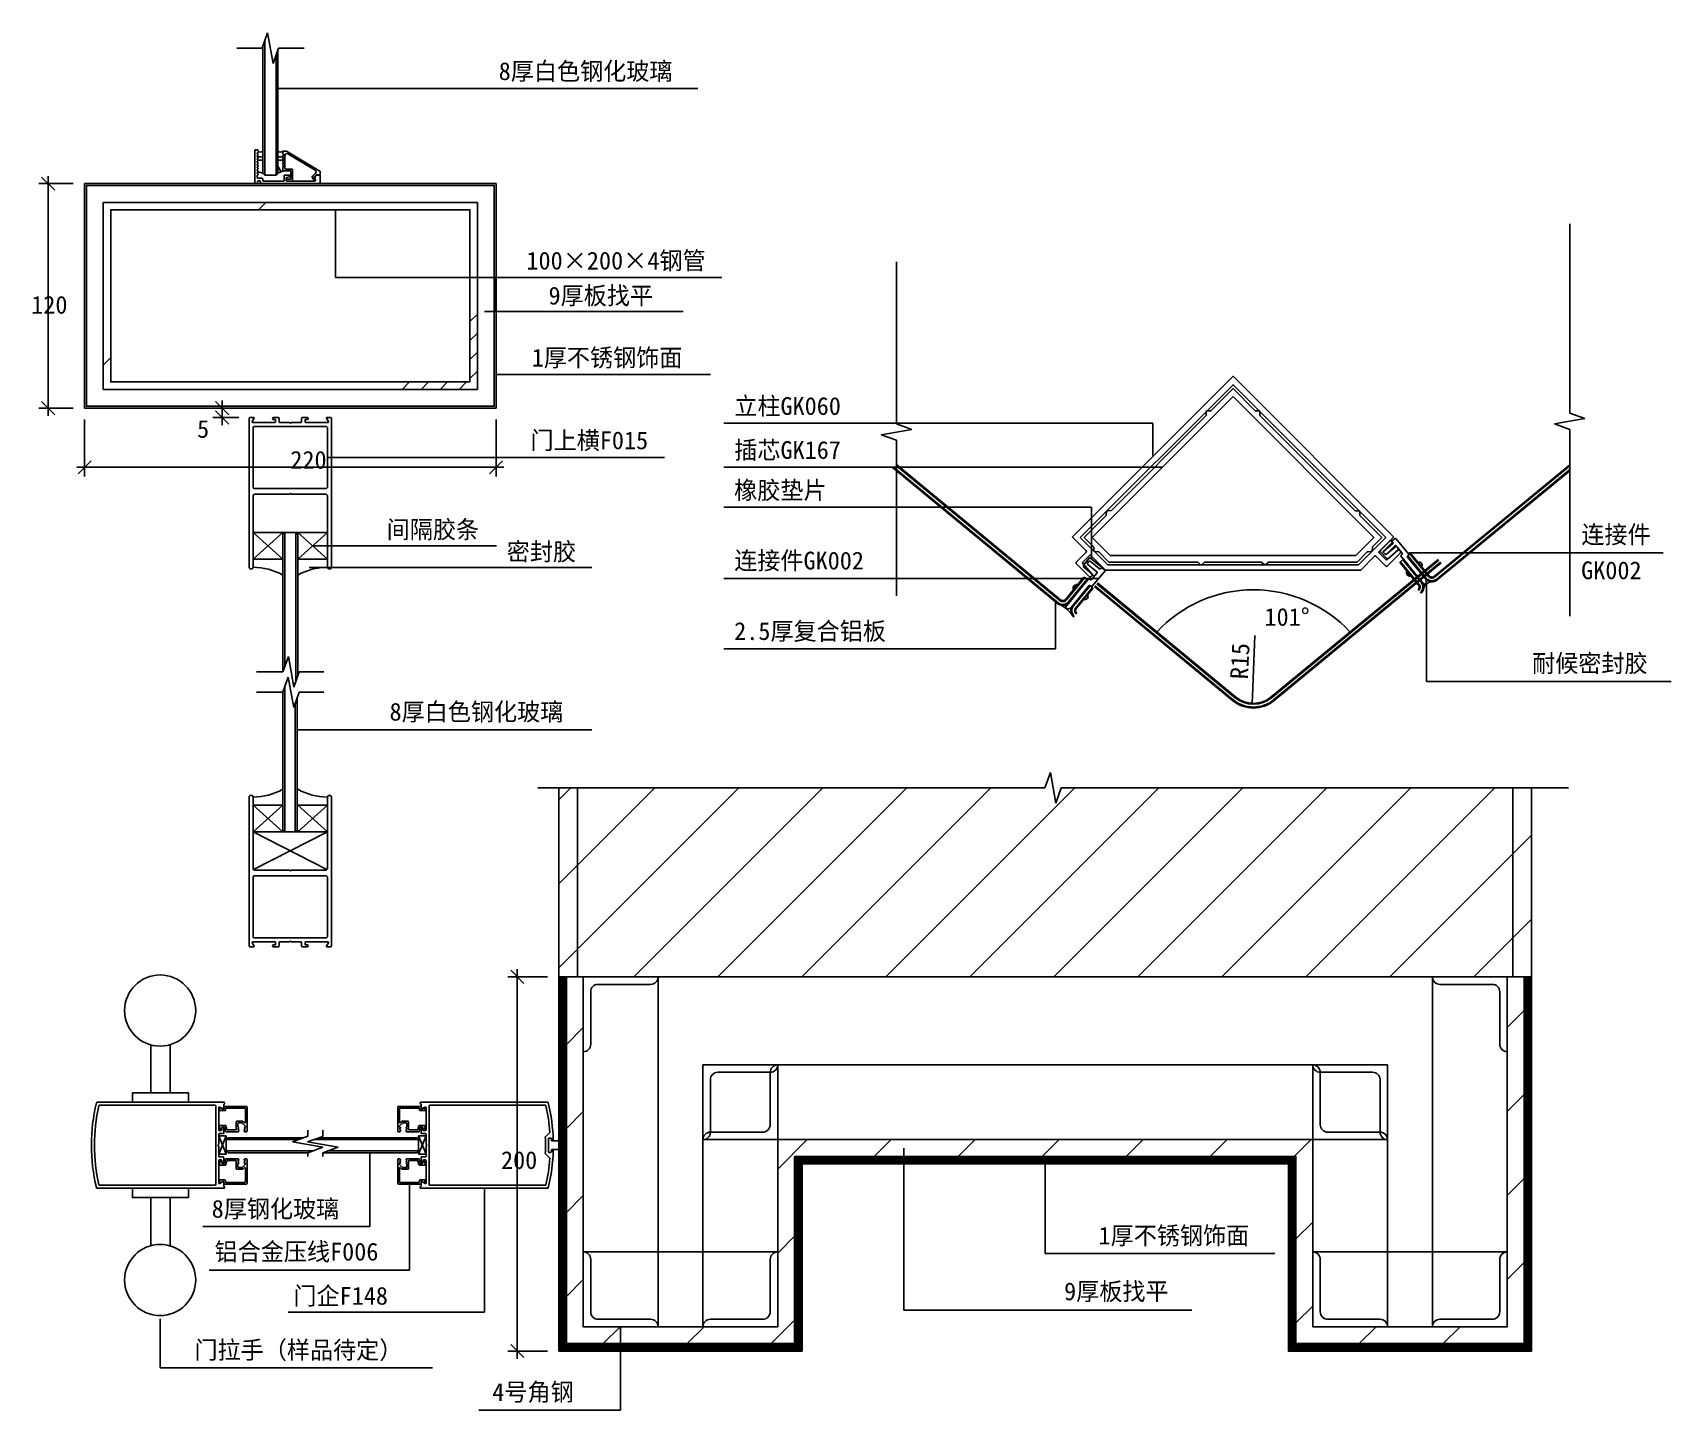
# Model space of a CAD drawing. Header units: metres. Extents: x 113293 to 114169, y 39510 to 40661.
# Drawn here: x 113293 to 114169, y 39924 to 40661 of the extents above; entities that cross this region are included whole.
import ezdxf

# ---------------------------------------------------------------- set-up
doc = ezdxf.new("R2010")
doc.units = ezdxf.units.M
for name, color, linetype in [('1', 1, 'Continuous'), ('AXIS', 3, 'Continuous'), ('DOTE', 1, 'Continuous'), ('PUB_DIM', 3, 'Continuous')]:
    doc.layers.add(name, color=color, linetype=linetype)
pattern_1 = [(45, (0, 0), (-22.45064, 22.45064), [])]

# ---------------------------------------------------------------- blocks, each defined once
blk = doc.blocks.new('SJJ')
at = {"layer": 'AXIS'}
for p, q in [((-8.2, 0.67), (-8.2, 5.54)), ((-7.7, 6.04), (-0.4, 6.04)), ((-7.2, 2.94), (-7.2, 4.14)), ((-6.7, 4.64), (-0.4, 4.64)), ((-0.4, 2.44), (-6.7, 2.44)), ((0.1, 5.54), (0.1, 5.14)), ((0.1, 0.3), (0.1, 1.94)), ((-2.05, -0.35), (-6.24, -0.07))]:
    blk.add_line(p, q, dxfattribs=at)
for centre, radius, start, end in [((-7.7, 5.54), 0.5, 90, 180), ((-7.7, 0.67), 0.5, 180, 254.02), ((-5.95, 6.79), 6.87, 254.02, 267.55), ((-6.7, 4.14), 0.5, 90, 180), ((-6.7, 2.94), 0.5, 180, 270), ((-0.4, 5.54), 0.5, 0, 90), ((-0.4, 5.14), 0.5, 270, 0), ((-0.4, 5.14), 0.5, 270, 0), ((-0.4, 1.94), 0.5, 360, 90), ((-0.4, 1.94), 0.5, 0, 90), ((-0.4, 1.94), 0.5, 0, 90), ((-0.4, 0.3), 0.5, 286.49, 0), ((-1.6, 4.36), 4.73, 264.63, 286.49)]:
    blk.add_arc(centre, radius, start, end, dxfattribs=at)
blk = doc.blocks.new('_ArchTick')
blk.add_line((-0.58, 0), (0.58, 0))
at = {"color": 0, "linetype": 'ByBlock'}
blk.add_lwpolyline([(-0.5, -0.5), (0.5, 0.5)], dxfattribs=at)

msp = doc.modelspace()

# ---------------------------------------------------------------- hatches: boundary and pattern name
at = {"layer": 'PUB_DIM'}
h = msp.add_hatch(dxfattribs=at)
h.set_pattern_fill('DASH', scale=2)
h.paths.add_polyline_path([(113413.48, 40595.19, -0.56), (113413.3, 40594.9), (113413.2, 40594.9, 0.56), (113413.03, 40594.61), (113413.22, 40594.21), (113416.1, 40594.21), (113416.1, 40597.2, -0.3), (113413.5, 40597.16), (113413.5, 40596.6, -0.41), (113413.3, 40596.4), (113413.2, 40596.4, 0.56), (113413.03, 40596.11)])
h = msp.add_hatch(dxfattribs=at)
h.set_pattern_fill('NET3', scale=5)
h.paths.add_polyline_path([(113413.63, 40588.9), (113413.2, 40588.9, 0.56), (113413.03, 40588.61), (113413.63, 40587.4), (113413.2, 40587.4, 0.56), (113413.03, 40587.11), (113413.48, 40586.19), (113416.1, 40585.5), (113416.1, 40594.21), (113413.22, 40594.21), (113413.63, 40593.4), (113413.2, 40593.4, 0.56), (113413.03, 40593.11), (113413.63, 40591.9), (113413.2, 40591.9, 0.56), (113413.03, 40591.61), (113413.63, 40590.4), (113413.2, 40590.4, 0.56), (113413.03, 40590.11)])
h.paths.add_polyline_path([(113424.1, 40585.5), (113427.1, 40586.8, -0.41), (113426.7, 40587.2), (113426.7, 40588.54), (113427.09, 40589.53, 0.53), (113426.9, 40589.8, -0.53), (113426.72, 40590.07), (113427.09, 40591.03, 0.53), (113426.9, 40591.3, -0.53), (113426.72, 40591.57), (113427.09, 40592.53, 0.53), (113426.9, 40592.8, -0.53), (113426.72, 40593.07), (113427.09, 40594.03, 0.25), (113427.07, 40594.21), (113424.1, 40594.21)])
h = msp.add_hatch(dxfattribs=at)
h.set_pattern_fill('DASH', scale=2)
h.paths.add_polyline_path([(113426.7, 40597.07, -0.31), (113424.1, 40597.31), (113424.1, 40594.21), (113426.74, 40594.21, -0.25), (113426.9, 40594.3, -0.53), (113426.72, 40594.57), (113427.09, 40595.53, 0.53), (113426.9, 40595.8, -0.41), (113426.7, 40596)])
h = msp.add_hatch(dxfattribs=at)
h.set_pattern_fill('STEEL', scale=40)
h.paths.add_polyline_path([(113330.75, 40569.9), (113330.75, 40469.9), (113530.75, 40469.9), (113530.75, 40569.9)])
h.paths.add_polyline_path([(113526.75, 40565.9), (113526.75, 40473.9), (113334.75, 40473.9), (113334.75, 40565.9)])
h = msp.add_hatch(dxfattribs=at)
h.set_pattern_fill('SOLID')
h.paths.add_polyline_path([(113540.75, 40529.74), (113539.75, 40529.74), (113539.75, 40511.49), (113540.75, 40511.49)])
h = msp.add_hatch(dxfattribs=at)
h.set_pattern_fill('DASH', scale=10)
h.paths.add_polyline_path([(113426.75, 40370.72, 0.12), (113410.85, 40374.9), (113410.85, 40379.24), (113426.75, 40379.24)])
h = msp.add_hatch(dxfattribs=at)
h.set_pattern_fill('DASH', scale=10)
h.paths.add_polyline_path([(113434.75, 40370.72, -0.12), (113450.65, 40374.9), (113450.65, 40379.24), (113434.75, 40379.24)])
h = msp.add_hatch(dxfattribs=at)
h.set_pattern_fill('DASH', scale=2)
h.paths.add_polyline_path([(114040.63, 40367.12, -0.2), (114038.95, 40367.63, -0.1), (114037.59, 40368.74, -0.41), (114037.32, 40365.92, -0.41), (114036.62, 40365.99), (114035.66, 40367.15, -0.2), (114036.67, 40363.85, -0.26)])
h = msp.add_hatch(dxfattribs=at)
h.set_pattern_fill('DASH', scale=5)
h.paths.add_polyline_path([(113849.09, 40354.51), (113848.15, 40353.37, -0.41), (113845.33, 40353.1, -0.41), (113845.26, 40353.8), (113847.19, 40356.14, -0.2), (113844.15, 40354.52, -0.1), (113842.4, 40354.7, -0.12), (113848.59, 40349.54, -0.1), (113848.08, 40351.22, -0.2)])
h = msp.add_hatch(dxfattribs=at)
h.set_pattern_fill('粉刷', scale=10)
h.set_pattern_definition(pattern_1)
h.paths.add_polyline_path([(114084.32, 40155.95), (114094.32, 40155.95), (114094.32, 40256.96), (114084.32, 40256.96)])
h.paths.add_polyline_path([(113584.32, 40256.96), (113574.32, 40256.96), (113574.32, 40155.95), (113584.32, 40155.95)])
h = msp.add_hatch(dxfattribs=at)
h.set_pattern_fill('钢筋混凝土', scale=10)
h.set_pattern_definition(pattern_1)
h.paths.add_polyline_path([(114084.32, 40155.95), (114084.32, 40256.96), (113840.76, 40256.96), (113839.27, 40252.76), (113837.79, 40261.16), (113836.26, 40256.96), (113584.32, 40256.96), (113584.32, 40155.95)])
h = msp.add_hatch(dxfattribs=at)
h.set_pattern_fill('DASH', scale=10)
h.paths.add_polyline_path([(113426.75, 40247.67), (113426.75, 40256.2, -0.12), (113410.85, 40252.01), (113410.85, 40247.67)])
h = msp.add_hatch(dxfattribs=at)
h.set_pattern_fill('DASH', scale=10)
h.paths.add_polyline_path([(113434.75, 40256.2, 0.12), (113450.65, 40252.01), (113450.65, 40247.67), (113434.75, 40247.67)])
h = msp.add_hatch(dxfattribs=at)
h.set_pattern_fill('SOLID')
h.paths.add_polyline_path([(114094.32, 40155.95), (114090.32, 40155.95), (114090.32, 39959.95), (113968.32, 39959.95), (113968.32, 40059.95), (113758.77, 40059.95), (113758.77, 40055.95), (113964.32, 40055.95), (113964.32, 39955.95), (114094.32, 39955.95)])
h.paths.add_polyline_path([(113758.77, 40059.95), (113700.32, 40059.95), (113700.32, 39959.95), (113607.32, 39959.95), (113607.32, 39955.95), (113704.32, 39955.95), (113704.32, 40055.95), (113758.77, 40055.95)])
h.paths.add_polyline_path([(113607.32, 39959.95), (113578.32, 39959.95), (113578.32, 40155.95), (113574.32, 40155.95), (113574.32, 39955.95), (113607.32, 39955.95)])
h = msp.add_hatch(dxfattribs=at)
h.set_pattern_fill('木材', scale=10)
h.set_pattern_definition(pattern_1)
h.paths.add_polyline_path([(114090.32, 40155.95), (114084.32, 40155.95), (114081.32, 40155.95), (114081.32, 40115.95), (114081.32, 40008.95), (114081.32, 39968.95), (114041.32, 39968.95), (113977.32, 39968.95), (113977.32, 40008.95), (113977.32, 40068.95), (113691.32, 40068.95), (113691.32, 39968.95), (113651.32, 39968.95), (113607.32, 39968.95), (113607.32, 39959.95), (113700.32, 39959.95), (113700.32, 40059.95), (113968.32, 40059.95), (113968.32, 39959.95), (114090.32, 39959.95)])
h.paths.add_polyline_path([(113607.32, 39968.95), (113587.32, 39968.95), (113587.32, 40008.95), (113587.32, 40115.95), (113587.32, 40155.95), (113584.32, 40155.95), (113578.32, 40155.95), (113578.32, 39959.95), (113607.32, 39959.95)])

# ---------------------------------------------------------------- linework, layer by layer
at = {"layer": 'DOTE'}
for p, q in [((113416.1, 40585.5), (113416.1, 40653.59)), ((113424.1, 40585.5), (113424.1, 40651.51)), ((113417.1, 40584.5), (113416.1, 40585.5)), ((113417.1, 40584.5), (113416.1, 40585.5)), ((113423.1, 40584.5), (113417.1, 40584.5)), ((113423.1, 40584.5), (113417.47, 40584.5)), ((113423.1, 40584.5), (113424.1, 40585.5)), ((113424.1, 40585.5), (113423.1, 40584.5)), ((113426.75, 40392.4), (113427.75, 40393.4)), ((113427.75, 40393.4), (113426.75, 40392.4)), ((113426.75, 40392.4), (113426.75, 40318.89)), ((113427.75, 40393.4), (113433.75, 40393.4)), ((113427.75, 40393.4), (113433.38, 40393.4)), ((113433.38, 40393.4), (113434.38, 40392.4)), ((113433.75, 40393.4), (113434.75, 40392.4)), ((113433.75, 40393.4), (113434.75, 40392.4)), ((113434.75, 40392.4), (113434.75, 40316.89)), ((113955.16, 40305.55), (114044.37, 40379.09)), ((114024.26, 40377.84), (114025.8, 40379.11)), ((114025.8, 40379.11), (114035.66, 40367.15)), ((114045.96, 40377.16), (113956.75, 40303.62)), ((114033.74, 40365.56), (114024.19, 40377.13)), ((113849.09, 40354.51), (113857.69, 40364.95)), ((113859.62, 40363.36), (113851.02, 40352.92)), ((113858.39, 40365.01), (113859.55, 40364.06)), ((113934.49, 40303.62), (113860.61, 40364.53)), ((113862.2, 40366.46), (113936.08, 40305.55)), ((113426.75, 40234.51), (113426.75, 40308.02)), ((113434.38, 40234.51), (113434.38, 40304.98)), ((113427.75, 40233.51), (113426.75, 40234.51)), ((113427.75, 40233.51), (113433.38, 40233.51)), ((113433.38, 40233.51), (113434.38, 40234.51)), ((113433.75, 40233.51), (113434.75, 40234.51)), ((113627.32, 40155.95), (113627.32, 39968.95)), ((114041.32, 40155.95), (114041.32, 39968.95)), ((113587.32, 40008.95), (113587.32, 40115.95)), ((113691.32, 40108.95), (113977.32, 40108.95)), ((114081.32, 40008.95), (114081.32, 40115.95)), ((113396.48, 40068.95), (113397.48, 40069.95)), ((113396.48, 40068.95), (113396.48, 40062.95)), ((113397.48, 40069.95), (113437.81, 40069.95)), ((113498.32, 40069.95), (113446.04, 40069.95)), ((113498.32, 40069.95), (113499.32, 40068.95)), ((113499.32, 40068.95), (113499.32, 40062.95)), ((113651.32, 40068.95), (113651.32, 39968.95)), ((113691.32, 40068.95), (113977.32, 40068.95)), ((114017.32, 40068.95), (114017.32, 39968.95)), ((113396.48, 40062.95), (113397.48, 40061.95)), ((113397.48, 40061.95), (113440.09, 40061.95)), ((113498.32, 40061.95), (113448.13, 40061.95)), ((113499.32, 40062.95), (113498.32, 40061.95)), ((113587.32, 40008.95), (113691.32, 40008.95)), ((113977.32, 40008.95), (114081.32, 40008.95))]:
    msp.add_line(p, q, dxfattribs=at)
for points in [[(113413.2, 40585.9), (113413.3, 40585.9, 0.56), (113413.48, 40586.19), (113413.03, 40587.11, -0.56), (113413.2, 40587.4), (113413.3, 40587.4, 0.56), (113413.48, 40587.69), (113413.03, 40588.61, -0.56), (113413.2, 40588.9), (113413.3, 40588.9, 0.56), (113413.48, 40589.19), (113413.03, 40590.11, -0.56), (113413.2, 40590.4), (113413.3, 40590.4, 0.56), (113413.48, 40590.69), (113413.03, 40591.61, -0.56), (113413.2, 40591.9), (113413.3, 40591.9, 0.56), (113413.48, 40592.19), (113413.03, 40593.11, -0.56), (113413.2, 40593.4), (113413.3, 40593.4, 0.56), (113413.48, 40593.69), (113413.03, 40594.61, -0.56), (113413.2, 40594.9), (113413.3, 40594.9, 0.56), (113413.48, 40595.19), (113413.03, 40596.11, -0.56), (113413.2, 40596.4), (113413.3, 40596.4, 0.41), (113413.5, 40596.6), (113413.5, 40597.4, 0.41), (113413, 40597.9), (113412.1, 40597.9, 0.41), (113411.7, 40597.5), (113411.7, 40580.3, 0.41), (113412.1, 40579.9), (113412.8, 40579.9, 0.41), (113413.2, 40580.3), (113413.2, 40581, -0.41), (113413.6, 40581.4), (113414.4, 40581.4, -0.41), (113414.8, 40581), (113414.8, 40580.3, 0.41), (113415.2, 40579.9), (113446.3, 40579.9, 0.41), (113446.7, 40580.3), (113446.7, 40584.1, 0.41), (113446.3, 40584.5), (113445.24, 40584.5, 0.2), (113444.96, 40584.39), (113444.02, 40583.45, 0.34), (113443.89, 40582.48), (113444.22, 40581.9, -0.58), (113443.88, 40581.3), (113428.9, 40581.3, -0.41), (113428.5, 40581.7), (113428.5, 40582.79, -0.34), (113428.81, 40583.18), (113430.13, 40583.52, 0.88), (113430, 40584.5), (113427.9, 40584.5, 0.41), (113427.5, 40584.1), (113427.5, 40581.7, -0.41), (113427.1, 40581.3), (113416.4, 40581.3, -0.41), (113416, 40581.7), (113416, 40582.4, 0.41), (113415.6, 40582.8), (113413.5, 40582.8, -0.41), (113413, 40583.3), (113413, 40584.2, -0.41), (113413.2, 40584.4), (113413.3, 40584.4, 0.56), (113413.48, 40584.69), (113413.03, 40585.61, -0.56)], [(113446.7, 40586.39, 0.26), (113446.61, 40586.56), (113428.75, 40597.27, 0.14), (113428.65, 40597.3), (113427.2, 40597.3, 0.41), (113426.7, 40596.8), (113426.7, 40596, 0.41), (113426.9, 40595.8, -0.53), (113427.09, 40595.53), (113426.72, 40594.57, 0.53), (113426.9, 40594.3, -0.53), (113427.09, 40594.03), (113426.72, 40593.07, 0.53), (113426.9, 40592.8, -0.53), (113427.09, 40592.53), (113426.72, 40591.57, 0.53), (113426.9, 40591.3, -0.53), (113427.09, 40591.03), (113426.72, 40590.07, 0.53), (113426.9, 40589.8, -0.53), (113427.09, 40589.53), (113426.72, 40588.57, 0.09), (113426.7, 40588.5), (113426.7, 40587.2, 0.41), (113427.1, 40586.8), (113430.6, 40586.8, -0.41), (113431, 40586.4), (113431, 40582.6, -0.41), (113430.6, 40582.2), (113428.9, 40582.2, 0.41), (113428.5, 40581.8), (113428.5, 40581.7, 0.41), (113428.9, 40581.3), (113431.5, 40581.3, 0.41), (113431.9, 40581.7), (113431.9, 40587.3, 0.41), (113431.5, 40587.7), (113428.3, 40587.7, -0.41), (113427.9, 40588.1), (113427.9, 40594.97, -0.58), (113429.42, 40595.82), (113444.02, 40587.06, -0.49), (113444.21, 40585.5), (113442.5, 40583.78, 0.34), (113442.43, 40583.3), (113443.24, 40581.9, 0.27), (113443.59, 40581.7), (113443.7, 40581.7, 0.58), (113444.05, 40582.3), (113443.56, 40583.15, -0.34), (113443.62, 40583.64), (113444.61, 40584.62, -0.24), (113444.96, 40584.73), (113446.24, 40584.51, 0.47), (113446.7, 40584.9)], [(113421.22, 40454.4), (113421.22, 40454.4, 0.41), (113421.72, 40453.9), (113422.49, 40453.9, -0.41), (113422.89, 40453.5), (113422.89, 40452.63, -0.41), (113422.49, 40452.23), (113410.72, 40452.23, -0.58), (113410.38, 40452.83), (113411.4, 40454.6, 0.58), (113411.22, 40454.9), (113409.15, 40454.9, 0.41), (113408.75, 40454.5), (113408.75, 40374.9, 0.41), (113409.75, 40373.9), (113409.85, 40373.9, 0.41), (113410.85, 40374.9), (113410.85, 40412.9, -0.41), (113411.85, 40413.9), (113430.15, 40413.9, 0.2), (113430.5, 40414.05), (113430.75, 40414.3), (113431.01, 40414.05, 0.2), (113431.36, 40413.9), (113449.65, 40413.9, -0.41), (113450.65, 40412.9), (113450.65, 40374.9, 0.41), (113451.65, 40373.9), (113451.75, 40373.9, 0.41), (113452.75, 40374.9), (113452.75, 40454.5, 0.41), (113452.35, 40454.9), (113450.28, 40454.9, 0.58), (113450.11, 40454.6), (113451.13, 40452.83, -0.58), (113450.79, 40452.23), (113439.01, 40452.23, -0.41), (113438.61, 40452.63), (113438.61, 40453.4, -0.41), (113439.11, 40453.9), (113439.78, 40453.9, 0.41), (113440.28, 40454.4), (113440.28, 40454.4, 0.41), (113439.78, 40454.9), (113437.18, 40454.9, 0.41), (113436.78, 40454.5), (113436.78, 40452.63, -0.41), (113436.38, 40452.23), (113431.36, 40452.23, 0.2), (113431.01, 40452.09), (113430.75, 40451.83), (113430.5, 40452.09, 0.2), (113430.15, 40452.23), (113425.12, 40452.23, -0.41), (113424.72, 40452.63), (113424.72, 40454.5, 0.41), (113424.32, 40454.9), (113421.72, 40454.9, 0.41)], [(113411.85, 40416.9), (113449.65, 40416.9, 0.41), (113450.65, 40417.9), (113450.65, 40449.13, 0.41), (113449.65, 40450.13), (113411.85, 40450.13, 0.41), (113410.85, 40449.13), (113410.85, 40417.9, 0.41)], [(113421.22, 40172.51), (113421.22, 40172.51, -0.41), (113421.72, 40173.01), (113422.49, 40173.01, 0.41), (113422.89, 40173.41), (113422.89, 40174.28, 0.41), (113422.49, 40174.68), (113410.72, 40174.68, 0.58), (113410.38, 40174.08), (113411.4, 40172.31, -0.58), (113411.22, 40172.01), (113409.15, 40172.01, -0.41), (113408.75, 40172.41), (113408.75, 40252.01, -0.41), (113409.75, 40253.01), (113409.85, 40253.01, -0.41), (113410.85, 40252.01), (113410.85, 40214.01, 0.41), (113411.85, 40213.01), (113430.15, 40213.01, -0.2), (113430.5, 40212.86), (113430.75, 40212.61), (113431.01, 40212.86, -0.2), (113431.36, 40213.01), (113449.65, 40213.01, 0.41), (113450.65, 40214.01), (113450.65, 40252.01, -0.41), (113451.65, 40253.01), (113451.75, 40253.01, -0.41), (113452.75, 40252.01), (113452.75, 40172.41, -0.41), (113452.35, 40172.01), (113450.28, 40172.01, -0.58), (113450.11, 40172.31), (113451.13, 40174.08, 0.58), (113450.79, 40174.68), (113439.01, 40174.68, 0.41), (113438.61, 40174.28), (113438.61, 40173.51, 0.41), (113439.11, 40173.01), (113439.78, 40173.01, -0.41), (113440.28, 40172.51), (113440.28, 40172.51, -0.41), (113439.78, 40172.01), (113437.18, 40172.01, -0.41), (113436.78, 40172.41), (113436.78, 40174.28, 0.41), (113436.38, 40174.68), (113431.36, 40174.68, -0.2), (113431.01, 40174.83), (113430.75, 40175.08), (113430.5, 40174.83, -0.2), (113430.15, 40174.68), (113425.12, 40174.68, 0.41), (113424.72, 40174.28), (113424.72, 40172.41, -0.41), (113424.32, 40172.01), (113421.72, 40172.01, -0.41)], [(113411.85, 40210.01), (113449.65, 40210.01, -0.41), (113450.65, 40209.01), (113450.65, 40177.78, -0.41), (113449.65, 40176.78), (113411.85, 40176.78, -0.41), (113410.85, 40177.78), (113410.85, 40209.01, -0.41)], [(113587.32, 40155.95), (113587.32, 40115.95), (113587.32, 40115.95, 0.41), (113591.32, 40119.95), (113591.32, 40147.95, -0.41), (113595.32, 40151.95), (113623.32, 40151.95, 0.41), (113627.32, 40155.95), (113627.32, 40155.95)], [(114081.32, 40155.95), (114081.32, 40115.95), (114081.32, 40115.95, -0.41), (114077.32, 40119.95), (114077.32, 40147.95, 0.41), (114073.32, 40151.95), (114045.32, 40151.95, -0.41), (114041.32, 40155.95), (114041.32, 40155.95)], [(113651.32, 40108.95), (113691.32, 40108.95), (113691.32, 40108.95, -0.41), (113687.32, 40104.95), (113659.32, 40104.95, 0.41), (113655.32, 40100.95), (113655.32, 40072.95, -0.41), (113651.32, 40068.95), (113651.32, 40068.95)], [(113691.32, 40068.95), (113691.32, 40108.95), (113691.32, 40108.95, 0.41), (113687.32, 40104.95), (113687.32, 40076.95, -0.41), (113683.32, 40072.95), (113655.32, 40072.95, 0.41), (113651.32, 40068.95), (113651.32, 40068.95)], [(114017.32, 40108.95), (113977.32, 40108.95), (113977.32, 40108.95, 0.41), (113981.32, 40104.95), (114009.32, 40104.95, -0.41), (114013.32, 40100.95), (114013.32, 40072.95, 0.41), (114017.32, 40068.95), (114017.32, 40068.95)], [(113977.32, 40068.95), (113977.32, 40108.95), (113977.32, 40108.95, -0.41), (113981.32, 40104.95), (113981.32, 40076.95, 0.41), (113985.32, 40072.95), (114013.32, 40072.95, -0.41), (114017.32, 40068.95), (114017.32, 40068.95)], [(113395.13, 40085.47, -0.58), (113394.83, 40085.3), (113392.93, 40086.39, 0.58), (113392.48, 40086.13), (113392.48, 40074.12, 0.41), (113392.78, 40073.82), (113393.83, 40073.82, 0.41), (113394.13, 40074.12), (113394.13, 40075.17, -0.41), (113394.43, 40075.47), (113394.83, 40075.47, -0.41), (113395.13, 40075.17), (113395.13, 40072.51, -0.41), (113394.83, 40072.21), (113392.78, 40072.21, 0.41), (113392.48, 40071.91), (113392.48, 40066.51), (113392.2, 40066.23, 0.41), (113392.2, 40065.67), (113392.48, 40065.38), (113392.48, 40059.99, 0.41), (113392.78, 40059.69), (113394.83, 40059.69, -0.41), (113395.13, 40059.39), (113395.13, 40056.73, -0.41), (113394.83, 40056.43), (113394.43, 40056.43, -0.41), (113394.13, 40056.73), (113394.13, 40057.78, 0.41), (113393.83, 40058.08), (113392.78, 40058.08, 0.41), (113392.48, 40057.78), (113392.48, 40045.77, 0.58), (113392.93, 40045.51), (113394.83, 40046.6, -0.58), (113395.13, 40046.43), (113395.13, 40044.2, 0.31), (113395.33, 40043.92, -0.31), (113395.65, 40043.45), (113395.65, 40043.45, -0.41), (113395.15, 40042.95), (113327.6, 40042.95, -0.35), (113327.12, 40043.33, -0.12), (113327.12, 40088.56, -0.35), (113327.6, 40088.95), (113395.15, 40088.95, -0.41), (113395.65, 40088.45), (113395.65, 40088.45, -0.31), (113395.33, 40087.98, 0.31), (113395.13, 40087.7)], [(113328.8, 40044.55, -0.35), (113328.41, 40044.86, -0.11), (113328.41, 40087.04, -0.35), (113328.8, 40087.35), (113390.38, 40087.35, -0.41), (113390.88, 40086.85), (113390.88, 40045.05, -0.41), (113390.38, 40044.55)], [(113396.05, 40085.51, -0.41), (113396.35, 40085.81), (113406.45, 40085.81, -0.41), (113406.75, 40085.51), (113406.75, 40078.13, -0.67), (113406.24, 40077.92), (113405.44, 40078.72, 0.2), (113405.23, 40078.81), (113402.15, 40078.81, 0.41), (113401.85, 40078.51), (113401.85, 40074.41, -0.41), (113401.55, 40074.11), (113397.12, 40074.11, -0.34), (113396.83, 40074.33), (113396.3, 40076.28, 0.34), (113396.01, 40076.51), (113393.15, 40076.51, 0.42), (113392.85, 40076.2, 0.18), (113393.63, 40074.2, 0.69), (113394.15, 40074.41), (113394.15, 40075.31, -0.41), (113394.45, 40075.61), (113395.55, 40075.61), (113396.14, 40073.43, 0.34), (113396.43, 40073.21), (113402.85, 40073.21, 0.41), (113403.15, 40073.51), (113403.15, 40073.86, 0.41), (113403, 40074.01), (113402.9, 40074.01, -0.68), (113402.8, 40074.27), (113403.11, 40074.55, 0.68), (113403, 40074.81), (113402.9, 40074.81, -0.68), (113402.8, 40075.07), (113403.11, 40075.35, 0.68), (113403, 40075.61), (113402.9, 40075.61, -0.41), (113402.75, 40075.76), (113402.75, 40077.61, -0.41), (113403.05, 40077.91), (113404.85, 40077.91, -0.2), (113405.07, 40077.82), (113406.77, 40076.12, -0.67), (113406.55, 40075.61), (113406.3, 40075.61, 0.68), (113406.2, 40075.35), (113406.51, 40075.07, -0.68), (113406.4, 40074.81), (113406.3, 40074.81, 0.68), (113406.2, 40074.55), (113406.51, 40074.27, -0.68), (113406.4, 40074.01), (113406.3, 40074.01, 0.41), (113406.15, 40073.86), (113406.15, 40073.51, 0.41), (113406.45, 40073.21), (113407.35, 40073.21, 0.41), (113407.65, 40073.51), (113407.65, 40086.41, 0.41), (113407.35, 40086.71), (113395.45, 40086.71, 0.41), (113395.15, 40086.41), (113395.15, 40085.81, -0.58), (113394.55, 40085.46), (113393.85, 40085.87, 0.37), (113393.47, 40085.8), (113392.95, 40085.16, 0.63), (113393.25, 40084.51), (113395.75, 40084.51, 0.41), (113396.05, 40084.81)], [(113499.75, 40085.51, 0.41), (113499.45, 40085.81), (113489.35, 40085.81, 0.41), (113489.05, 40085.51), (113489.05, 40078.13, 0.67), (113489.56, 40077.92), (113490.36, 40078.72, -0.2), (113490.57, 40078.81), (113493.65, 40078.81, -0.41), (113493.95, 40078.51), (113493.95, 40074.41, 0.41), (113494.25, 40074.11), (113498.68, 40074.11, 0.34), (113498.97, 40074.33), (113499.5, 40076.28, -0.34), (113499.78, 40076.51), (113502.65, 40076.51, -0.42), (113502.95, 40076.2, -0.18), (113502.17, 40074.2, -0.69), (113501.65, 40074.41), (113501.65, 40075.31, 0.41), (113501.35, 40075.61), (113500.25, 40075.61), (113499.66, 40073.43, -0.34), (113499.37, 40073.21), (113492.95, 40073.21, -0.41), (113492.65, 40073.51), (113492.65, 40073.86, -0.41), (113492.8, 40074.01), (113492.9, 40074.01, 0.68), (113493, 40074.27), (113492.69, 40074.55, -0.68), (113492.8, 40074.81), (113492.9, 40074.81, 0.68), (113493, 40075.07), (113492.69, 40075.35, -0.68), (113492.8, 40075.61), (113492.9, 40075.61, 0.41), (113493.05, 40075.76), (113493.05, 40077.61, 0.41), (113492.75, 40077.91), (113490.95, 40077.91, 0.2), (113490.73, 40077.82), (113489.03, 40076.12, 0.67), (113489.25, 40075.61), (113489.5, 40075.61, -0.68), (113489.6, 40075.35), (113489.29, 40075.07, 0.68), (113489.4, 40074.81), (113489.5, 40074.81, -0.68), (113489.6, 40074.55), (113489.29, 40074.27, 0.68), (113489.4, 40074.01), (113489.5, 40074.01, -0.41), (113489.65, 40073.86), (113489.65, 40073.51, -0.41), (113489.35, 40073.21), (113488.45, 40073.21, -0.41), (113488.15, 40073.51), (113488.15, 40086.41, -0.41), (113488.45, 40086.71), (113500.35, 40086.71, -0.41), (113500.65, 40086.41), (113500.65, 40085.81, 0.58), (113501.25, 40085.46), (113501.95, 40085.87, -0.37), (113502.33, 40085.8), (113502.85, 40085.16, -0.63), (113502.55, 40084.51), (113500.05, 40084.51, -0.41), (113499.75, 40084.81)], [(113568.99, 40062.15), (113569.99, 40062.15, 0.4), (113570.29, 40062.44), (113570.32, 40063.36, -0.41), (113570.62, 40063.65), (113571.02, 40063.65, -0.42), (113571.32, 40063.34, -0.05), (113568.65, 40043.18, -0.35), (113568.36, 40042.95), (113500.65, 40042.95, -0.41), (113500.15, 40043.45), (113500.15, 40043.45, -0.31), (113500.47, 40043.92, 0.31), (113500.67, 40044.2), (113500.67, 40046.43, -0.58), (113500.97, 40046.6), (113502.87, 40045.51, 0.58), (113503.32, 40045.77), (113503.32, 40057.78, 0.41), (113503.02, 40058.08), (113501.97, 40058.08, 0.41), (113501.67, 40057.78), (113501.67, 40056.73, -0.41), (113501.37, 40056.43), (113500.97, 40056.43, -0.41), (113500.67, 40056.73), (113500.67, 40059.39, -0.41), (113500.97, 40059.69), (113503.02, 40059.69, 0.41), (113503.32, 40059.99), (113503.32, 40065.38), (113503.6, 40065.67, 0.41), (113503.6, 40066.23), (113503.32, 40066.51), (113503.32, 40071.91, 0.41), (113503.02, 40072.21), (113500.97, 40072.21, -0.41), (113500.67, 40072.51), (113500.67, 40075.17, -0.41), (113500.97, 40075.47), (113501.37, 40075.47, -0.41), (113501.67, 40075.17), (113501.67, 40074.12, 0.41), (113501.97, 40073.82), (113503.02, 40073.82, 0.41), (113503.32, 40074.12), (113503.32, 40086.13, 0.58), (113502.87, 40086.39), (113500.97, 40085.3, -0.58), (113500.67, 40085.47), (113500.67, 40087.7, 0.31), (113500.47, 40087.98, -0.31), (113500.15, 40088.45), (113500.15, 40088.45, -0.41), (113500.65, 40088.95), (113568.36, 40088.95, -0.35), (113568.65, 40088.72, -0.05), (113571.32, 40068.56, -0.42), (113571.02, 40068.25), (113570.62, 40068.25, -0.41), (113570.32, 40068.54), (113570.29, 40069.46, 0.4), (113569.99, 40069.75), (113568.99, 40069.75, 0.43), (113568.69, 40069.44, -0.02), (113568.69, 40062.46, 0.43)], [(113567.14, 40061.36, -0.21), (113567.05, 40061.58, 0.02), (113567.05, 40070.32, -0.21), (113567.14, 40070.54), (113569.4, 40072.81, 0.22), (113569.49, 40073.04, 0.04), (113567.38, 40087.12, 0.35), (113567.09, 40087.35), (113505.22, 40087.35, 0.41), (113504.92, 40087.05), (113504.92, 40044.85, 0.41), (113505.22, 40044.55), (113567.09, 40044.55, 0.35), (113567.38, 40044.78, 0.04), (113569.49, 40058.86, 0.22), (113569.4, 40059.09)], [(113396.05, 40046.39, 0.41), (113396.35, 40046.09), (113406.45, 40046.09, 0.41), (113406.75, 40046.39), (113406.75, 40053.77, 0.67), (113406.24, 40053.98), (113405.44, 40053.18, -0.2), (113405.23, 40053.09), (113402.15, 40053.09, -0.41), (113401.85, 40053.39), (113401.85, 40057.49, 0.41), (113401.55, 40057.79), (113397.12, 40057.79, 0.34), (113396.83, 40057.57), (113396.3, 40055.61, -0.34), (113396.01, 40055.39), (113393.15, 40055.39, -0.42), (113392.85, 40055.69, -0.18), (113393.63, 40057.69, -0.69), (113394.15, 40057.49), (113394.15, 40056.59, 0.41), (113394.45, 40056.29), (113395.55, 40056.29), (113396.14, 40058.47, -0.34), (113396.43, 40058.69), (113402.85, 40058.69, -0.41), (113403.15, 40058.39), (113403.15, 40058.04, -0.41), (113403, 40057.89), (113402.9, 40057.89, 0.68), (113402.8, 40057.63), (113403.11, 40057.35, -0.68), (113403, 40057.09), (113402.9, 40057.09, 0.68), (113402.8, 40056.83), (113403.11, 40056.55, -0.68), (113403, 40056.29), (113402.9, 40056.29, 0.41), (113402.75, 40056.14), (113402.75, 40054.29, 0.41), (113403.05, 40053.99), (113404.85, 40053.99, 0.2), (113405.07, 40054.08), (113406.77, 40055.78, 0.67), (113406.55, 40056.29), (113406.3, 40056.29, -0.68), (113406.2, 40056.55), (113406.51, 40056.83, 0.68), (113406.4, 40057.09), (113406.3, 40057.09, -0.68), (113406.2, 40057.35), (113406.51, 40057.63, 0.68), (113406.4, 40057.89), (113406.3, 40057.89, -0.41), (113406.15, 40058.04), (113406.15, 40058.39, -0.41), (113406.45, 40058.69), (113407.35, 40058.69, -0.41), (113407.65, 40058.39), (113407.65, 40045.49, -0.41), (113407.35, 40045.19), (113395.45, 40045.19, -0.41), (113395.15, 40045.49), (113395.15, 40046.09, 0.58), (113394.55, 40046.44), (113393.85, 40046.03, -0.37), (113393.47, 40046.1), (113392.95, 40046.74, -0.63), (113393.25, 40047.39), (113395.75, 40047.39, -0.41), (113396.05, 40047.09)], [(113499.75, 40046.39, -0.41), (113499.45, 40046.09), (113489.35, 40046.09, -0.41), (113489.05, 40046.39), (113489.05, 40053.77, -0.67), (113489.56, 40053.98), (113490.36, 40053.18, 0.2), (113490.57, 40053.09), (113493.65, 40053.09, 0.41), (113493.95, 40053.39), (113493.95, 40057.49, -0.41), (113494.25, 40057.79), (113498.68, 40057.79, -0.34), (113498.97, 40057.57), (113499.5, 40055.61, 0.34), (113499.78, 40055.39), (113502.65, 40055.39, 0.42), (113502.95, 40055.69, 0.18), (113502.17, 40057.69, 0.69), (113501.65, 40057.49), (113501.65, 40056.59, -0.41), (113501.35, 40056.29), (113500.25, 40056.29), (113499.66, 40058.47, 0.34), (113499.37, 40058.69), (113492.95, 40058.69, 0.41), (113492.65, 40058.39), (113492.65, 40058.04, 0.41), (113492.8, 40057.89), (113492.9, 40057.89, -0.68), (113493, 40057.63), (113492.69, 40057.35, 0.68), (113492.8, 40057.09), (113492.9, 40057.09, -0.68), (113493, 40056.83), (113492.69, 40056.55, 0.68), (113492.8, 40056.29), (113492.9, 40056.29, -0.41), (113493.05, 40056.14), (113493.05, 40054.29, -0.41), (113492.75, 40053.99), (113490.95, 40053.99, -0.2), (113490.73, 40054.08), (113489.03, 40055.78, -0.67), (113489.25, 40056.29), (113489.5, 40056.29, 0.68), (113489.6, 40056.55), (113489.29, 40056.83, -0.68), (113489.4, 40057.09), (113489.5, 40057.09, 0.68), (113489.6, 40057.35), (113489.29, 40057.63, -0.68), (113489.4, 40057.89), (113489.5, 40057.89, 0.41), (113489.65, 40058.04), (113489.65, 40058.39, 0.41), (113489.35, 40058.69), (113488.45, 40058.69, 0.41), (113488.15, 40058.39), (113488.15, 40045.49, 0.41), (113488.45, 40045.19), (113500.35, 40045.19, 0.41), (113500.65, 40045.49), (113500.65, 40046.09, -0.58), (113501.25, 40046.44), (113501.95, 40046.03, 0.37), (113502.33, 40046.1), (113502.85, 40046.74, 0.63), (113502.55, 40047.39), (113500.05, 40047.39, 0.41), (113499.75, 40047.09)], [(113587.32, 39968.95), (113587.32, 40008.95), (113587.32, 40008.95, -0.41), (113591.32, 40004.95), (113591.32, 39976.95, 0.41), (113595.32, 39972.95), (113623.32, 39972.95, -0.41), (113627.32, 39968.95), (113627.32, 39968.95)], [(113691.32, 39968.95), (113691.32, 40008.95), (113691.32, 40008.95, 0.41), (113687.32, 40004.95), (113687.32, 39976.95, -0.41), (113683.32, 39972.95), (113655.32, 39972.95, 0.41), (113651.32, 39968.95), (113651.32, 39968.95)], [(113977.32, 39968.95), (113977.32, 40008.95), (113977.32, 40008.95, -0.41), (113981.32, 40004.95), (113981.32, 39976.95, 0.41), (113985.32, 39972.95), (114013.32, 39972.95, -0.41), (114017.32, 39968.95), (114017.32, 39968.95)], [(114081.32, 39968.95), (114081.32, 40008.95), (114081.32, 40008.95, 0.41), (114077.32, 40004.95), (114077.32, 39976.95, -0.41), (114073.32, 39972.95), (114045.32, 39972.95, 0.41), (114041.32, 39968.95), (114041.32, 39968.95)]]:
    msp.add_lwpolyline(points, format="xyb", close=True, dxfattribs=at)
for points in [[(113540.75, 40459.9), (113320.75, 40459.9), (113320.75, 40579.9), (113417.25, 40579.9)], [(113320.75, 40579.9), (113540.75, 40579.9), (113540.75, 40459.9)], [(113584.32, 40256.96), (113584.32, 40155.95), (114084.32, 40155.95), (114084.32, 40256.96)]]:
    msp.add_lwpolyline(points, dxfattribs=at)
for points in [[(113530.75, 40469.9), (113330.75, 40469.9), (113330.75, 40569.9), (113530.75, 40569.9)], [(113526.75, 40473.9), (113334.75, 40473.9), (113334.75, 40565.9), (113526.75, 40565.9)], [(113853.04, 40390.78), (113867.72, 40376.1), (114001.71, 40376.1), (114016.38, 40390.78), (113934.71, 40472.45)], [(113934.71, 40466.08), (113859.41, 40390.78), (113869.08, 40381.1), (114000.34, 40381.1), (114010.02, 40390.78)]]:
    msp.add_lwpolyline(points, close=True, dxfattribs=at)
for points in [[(114024.16, 40382.53, 0.41), (114024.16, 40383.24), (114023.45, 40383.95, 0.39), (114022.77, 40383.97), (114017.09, 40379, -0.41), (114016.38, 40379), (114012.85, 40382.53, -0.41), (114012.85, 40383.24), (114020.48, 40390.88, 0.41), (114020.48, 40391.16), (113934.71, 40476.93), (113848.94, 40391.16, 0.41), (113848.94, 40390.88), (113856.22, 40383.59, -0.41), (113856.22, 40382.89), (113850.92, 40377.58, 0.41), (113850.92, 40376.88), (113857.99, 40369.81, 0.41), (113858.7, 40369.81), (113859.4, 40370.51, 0.39), (113859.43, 40371.19), (113854.46, 40376.88, -0.41), (113854.46, 40377.58), (113857.99, 40381.12, -0.41), (113858.7, 40381.12), (113866.48, 40373.34), (114002.95, 40373.34), (114010.37, 40380.77, -0.41), (114011.08, 40380.77), (114016.38, 40375.46, 0.41), (114017.09, 40375.46), (114024.16, 40382.53)], [(113919.65, 40377.6), (113949.8, 40377.6, -0.19), (113950.16, 40377.45), (113951.45, 40376.25, 0.41), (113952.16, 40376.25), (113953.46, 40377.46, -0.19), (113953.8, 40377.6), (114001.08, 40377.6), (114006.51, 40383.02, -0.2), (114006.86, 40383.17), (114008.63, 40383.23, 0.41), (114009.13, 40383.73), (114009.19, 40385.5, -0.2), (114009.34, 40385.85), (114014.26, 40390.78), (114002.65, 40402.39, -0.2), (114002.5, 40402.75), (114002.44, 40404.51, 0.41), (114001.94, 40405.01), (114000.17, 40405.07, -0.2), (113999.82, 40405.22), (113949.21, 40455.83, -0.2), (113949.06, 40456.18), (113949, 40457.95, 0.41), (113948.5, 40458.45), (113946.73, 40458.51, -0.2), (113946.38, 40458.66), (113934.71, 40470.33), (113923.04, 40458.66, -0.2), (113922.69, 40458.51), (113920.92, 40458.45, 0.41), (113920.42, 40457.95), (113920.36, 40456.18, -0.2), (113920.22, 40455.83), (113869.66, 40405.27, -0.2), (113869.3, 40405.13), (113867.54, 40405.07, 0.41), (113867.04, 40404.57), (113866.98, 40402.8, -0.2), (113866.83, 40402.44), (113855.16, 40390.78), (113860.09, 40385.85, -0.2), (113860.23, 40385.5), (113860.29, 40383.73, 0.41), (113860.79, 40383.23), (113862.56, 40383.17, -0.2), (113862.92, 40383.02), (113868.34, 40377.6), (113915.68, 40377.6, -0.19), (113916.04, 40377.45), (113917.33, 40376.25, 0.41), (113918.04, 40376.25), (113919.33, 40377.45, -0.2), (113919.68, 40377.6)], [(113752.42, 40428.43), (113840.85, 40355.53, 0.2), (113844.15, 40354.52, 0.2), (113847.19, 40356.14), (113857.05, 40368.1), (113855.51, 40369.37, 0.2), (113855.14, 40369.48, 0.2), (113854.8, 40369.31), (113845.26, 40357.73, -0.2), (113843.91, 40357.01, -0.2), (113842.45, 40357.46), (113754.75, 40429.75)], [(114114.68, 40426.45), (114043.93, 40368.13, -0.2), (114040.63, 40367.12, -0.2), (114037.59, 40368.74), (114028.05, 40380.31, -0.41), (114028.12, 40381.02), (114029.28, 40381.97, -0.2), (114029.64, 40382.08, -0.2), (114029.98, 40381.9), (114039.52, 40370.33, 0.2), (114040.87, 40369.61, 0.2), (114042.34, 40370.06), (114114.68, 40429.69)], [(114025.05, 40382.38), (114022.26, 40385.77, 0.41), (114021.55, 40385.84), (114016.69, 40381.83, -0.41), (114015.99, 40381.9), (114015.22, 40382.83, -0.41), (114015.29, 40383.53), (114020.15, 40387.54, 0.41), (114020.22, 40388.24), (114019.84, 40388.7, -0.41), (114019.87, 40388.99), (114021.1, 40390), (114021.49, 40390.32, -0.41), (114021.77, 40390.29), (114028.57, 40382.04, -0.41), (114028.51, 40381.33), (114028.12, 40381.02), (114028.12, 40381.02, 0.41), (114028.05, 40380.31), (114037.59, 40368.74, -0.41), (114037.32, 40365.92), (114037.32, 40365.92), (114037.32, 40365.92, -0.41), (114036.62, 40365.99), (114024.53, 40380.65, -0.41), (114024.6, 40381.35), (114024.99, 40381.67, 0.41), (114025.05, 40382.38)], [(113859.14, 40368.28), (113861.94, 40371.68, 0.41), (113861.87, 40372.38), (113857.01, 40376.39, -0.41), (113856.94, 40377.09), (113857.71, 40378.02, -0.41), (113858.41, 40378.09), (113863.27, 40374.08, 0.41), (113863.98, 40374.15), (113864.36, 40374.61, -0.41), (113864.64, 40374.64), (113865.87, 40373.62), (113866.26, 40373.3, -0.41), (113866.29, 40373.02), (113859.48, 40364.76, -0.41), (113858.78, 40364.7), (113858.39, 40365.01), (113858.39, 40365.01, 0.41), (113857.69, 40364.95), (113848.15, 40353.37, -0.41), (113845.33, 40353.1), (113845.33, 40353.1), (113845.33, 40353.1, -0.41), (113845.26, 40353.8), (113857.35, 40368.46, -0.41), (113858.05, 40368.53), (113858.44, 40368.21, 0.41), (113859.14, 40368.28)]]:
    msp.add_lwpolyline(points, format="xyb", dxfattribs=at)
for centre, radius, start, end in [((114024.58, 40377.45), 0.5, 129.53, 174.47), ((114024.58, 40377.45), 0.5, 174.47, 219.53), ((114028.81, 40371.54), 1.5, 129.49, 167.73), ((114027.05, 40369.88), 2, 5.11, 81.79), ((114029.21, 40371.87), 1.7, 181.49, 264), ((114028.81, 40371.54), 1.5, 279.16, 309.51), ((114034.23, 40376.01), 1.57, 326.84, 112.16), ((113848.6, 40365.56), 2, 286.11, 2.79), ((113850.56, 40364.16), 1.5, 200.16, 230.51), ((113850.96, 40363.83), 1.7, 102.49, 185), ((113850.56, 40364.16), 1.5, 50.49, 88.73), ((113858.07, 40364.63), 0.5, 50.49, 140.5), ((113859.23, 40363.67), 0.5, 5.53, 50.47), ((113859.23, 40363.67), 0.5, 320.47, 5.53), ((114032.19, 40364.29), 2, 309.5, 354.5), ((114032.19, 40364.29), 2, 354.5, 39.5), ((114032.19, 40364.29), 4.5, 309.5, 354.5), ((114032.19, 40364.29), 4.5, 354.5, 39.5), ((113852.56, 40351.65), 4.5, 140.5, 185.5), ((113852.56, 40351.65), 2, 140.5, 185.5), ((113855.62, 40359.24), 1.57, 247.84, 33.16), ((113852.56, 40351.65), 4.5, 185.5, 230.5), ((113852.56, 40351.65), 2, 185.5, 230.5), ((113945.62, 40317.13), 17.5, 230.49, 309.5), ((113945.62, 40317.13), 15, 230.5, 309.5)]:
    msp.add_arc(centre, radius, start, end, dxfattribs=at)
at = {"layer": 'PUB_DIM'}
for p, q in [((113415.64, 40652.3), (113418.62, 40660.52)), ((113418.62, 40660.52), (113421.5, 40644.17)), ((113402.1, 40652.3), (113415.64, 40652.3)), ((113417.1, 40584.5), (113417.1, 40656.35)), ((113421.5, 40644.17), (113424.39, 40652.3)), ((113424.39, 40652.3), (113438.1, 40652.3)), ((113423.1, 40584.5), (113423.1, 40648.69)), ((113424.1, 40630.72), (113508.5, 40630.72)), ((113508.5, 40630.72), (113648.63, 40630.72)), ((113416.1, 40594.21), (113413.22, 40594.21)), ((113427.07, 40594.21), (113424.1, 40594.21)), ((113416.1, 40585.5), (113413.48, 40586.19)), ((113427.1, 40586.8), (113424.1, 40585.5)), ((113314.75, 40579.9), (113296.3, 40579.9)), ((113301.3, 40459.87), (113301.3, 40579.9)), ((113454.94, 40565.9), (113454.94, 40529.74)), ((114114.68, 40558.46), (114114.68, 40457.29)), ((113754.75, 40538.13), (113754.75, 40451.55)), ((113454.94, 40529.74), (113661.42, 40529.74)), ((113534.49, 40511.49), (113549.87, 40511.49)), ((113549.87, 40511.49), (113640.79, 40511.49)), ((113540.75, 40477.86), (113546.55, 40477.86)), ((113546.55, 40477.86), (113655.3, 40477.86)), ((113314.75, 40459.87), (113296.3, 40459.87)), ((113403.15, 40459.9), (113389.3, 40459.9)), ((113394.3, 40459.9), (113394.3, 40461.9)), ((113394.3, 40454.9), (113394.3, 40459.9)), ((113320.75, 40453.9), (113320.75, 40423.33)), ((113403.15, 40454.9), (113389.3, 40454.9)), ((113394.3, 40454.9), (113394.3, 40452.9)), ((113540.75, 40453.9), (113540.75, 40423.33)), ((113891.83, 40451.95), (113662.49, 40451.95)), ((113754.75, 40451.55), (113762.95, 40448.57)), ((113891.83, 40434.05), (113891.83, 40451.95)), ((114122.85, 40454.32), (114106.49, 40451.43)), ((114106.49, 40451.43), (114114.68, 40448.53)), ((114114.68, 40457.29), (114122.85, 40454.32)), ((113762.95, 40448.57), (113746.6, 40445.68)), ((113746.6, 40445.68), (113754.75, 40442.79)), ((113754.75, 40442.79), (113754.75, 40359.59)), ((114114.68, 40448.53), (114114.68, 40348.78)), ((113450.65, 40433.52), (113503.21, 40433.52)), ((113503.21, 40433.52), (113630.7, 40433.52)), ((113320.75, 40428.33), (113540.75, 40428.33)), ((113857.46, 40428.43), (113662.49, 40428.43)), ((113897.06, 40428.43), (113857.46, 40428.43)), ((113859.06, 40406.92), (113662.49, 40406.92)), ((113859.06, 40379.32), (113859.06, 40406.92)), ((113410.85, 40393.4), (113450.65, 40393.4)), ((113410.85, 40379.24), (113426.75, 40393.4)), ((113426.75, 40379.24), (113410.85, 40393.4)), ((113426.75, 40392.4), (113426.75, 40393.4)), ((113427.75, 40393.4), (113427.75, 40321.69)), ((113433.75, 40393.4), (113433.75, 40314.07)), ((113434.75, 40379.24), (113450.65, 40393.4)), ((113450.65, 40379.24), (113434.75, 40393.4)), ((113434.75, 40392.4), (113434.75, 40393.4)), ((113410.85, 40379.24), (113426.75, 40379.24)), ((113450.65, 40379.24), (113434.75, 40379.24)), ((113442.7, 40386.32), (113497.43, 40386.32)), ((113497.43, 40386.32), (113541, 40386.32)), ((114028.79, 40382.61), (114083.77, 40382.61)), ((114083.77, 40382.61), (114164.74, 40382.61)), ((113440.83, 40374.75), (113467.35, 40374.75)), ((113467.35, 40374.75), (113591.86, 40374.75)), ((114044.69, 40378.71), (113955.16, 40304.91)), ((113956.43, 40304.01), (114045.64, 40377.55)), ((114024.26, 40377.84), (114034.12, 40365.88)), ((114035.28, 40366.83), (114025.42, 40378.79)), ((113794.83, 40368.89), (113662.49, 40368.89)), ((113862.88, 40368.89), (113794.83, 40368.89)), ((113858.39, 40365.01), (113849.47, 40354.19)), ((113850.63, 40353.24), (113859.55, 40364.06)), ((113860.92, 40364.92), (113934.81, 40304.01)), ((113936.08, 40304.91), (113861.88, 40366.07)), ((114038.17, 40366.26), (114038.17, 40313.81)), ((113839.75, 40356.37), (113839.75, 40331.2)), ((113899.17, 40332.95), (113888.81, 40341.96)), ((113946.39, 40338.36), (113945.08, 40306.14)), ((113992.07, 40332.95), (114002.43, 40341.96)), ((113426.75, 40318.89), (113429.7, 40327.11)), ((113429.7, 40327.11), (113432.58, 40310.76)), ((113839.75, 40331.2), (113662.49, 40331.2)), ((113426.75, 40318.89), (113412.75, 40318.89)), ((113432.58, 40310.76), (113435.47, 40318.89)), ((113448.75, 40318.89), (113435.47, 40318.89)), ((113426.72, 40308.02), (113429.68, 40316.18)), ((113427.75, 40233.51), (113427.75, 40310.86)), ((113429.68, 40316.18), (113432.57, 40299.83)), ((114038.17, 40313.81), (114168.97, 40313.81)), ((113426.72, 40308.02), (113412.75, 40308.02)), ((113432.57, 40299.83), (113435.46, 40308.02)), ((113433.38, 40233.51), (113433.38, 40302.15)), ((113448.75, 40308.02), (113435.46, 40308.02)), ((113945.08, 40306.14), (113944.88, 40302.15)), ((113434.75, 40288.01), (113508.5, 40288.01)), ((113508.5, 40288.01), (113591.86, 40288.01)), ((113834.11, 40256.96), (113837.09, 40265.15)), ((113837.09, 40265.15), (113839.98, 40248.79)), ((113562.99, 40256.96), (113834.11, 40256.96)), ((113839.98, 40248.79), (113842.87, 40256.96)), ((113842.87, 40256.96), (114114.03, 40256.96)), ((113410.85, 40247.67), (113426.75, 40247.67)), ((113426.75, 40247.67), (113410.85, 40233.51)), ((113410.85, 40247.67), (113426.75, 40233.51)), ((113450.65, 40247.67), (113434.75, 40233.51)), ((113434.75, 40247.67), (113450.65, 40233.51)), ((113450.65, 40247.67), (113434.75, 40247.67)), ((113410.85, 40233.51), (113450.36, 40213.3)), ((113410.85, 40233.51), (113450.65, 40233.51)), ((113450.65, 40233.51), (113411.15, 40213.3)), ((113426.75, 40234.51), (113426.75, 40233.51)), ((113434.75, 40234.51), (113434.75, 40233.51)), ((113568.32, 40155.95), (113547.1, 40155.95)), ((113552.1, 39955.95), (113552.1, 40155.95)), ((113440.09, 40074.08), (113440.09, 40070.78)), ((113448.13, 40074.08), (113448.13, 40070.71)), ((113396.48, 40061.14), (113392.48, 40070.91)), ((113396.48, 40070.91), (113392.48, 40061.14)), ((113396.48, 40070.91), (113392.48, 40070.91)), ((113396.48, 40061.14), (113396.48, 40070.91)), ((113435.06, 40068.95), (113396.48, 40068.95)), ((113440.09, 40070.78), (113431.85, 40067.78)), ((113431.85, 40067.78), (113448.21, 40064.9)), ((113448.13, 40070.71), (113439.94, 40067.74)), ((113439.94, 40067.74), (113456.29, 40064.85)), ((113448.21, 40064.9), (113440.09, 40061.95)), ((113443.28, 40068.95), (113499.32, 40068.95)), ((113456.29, 40064.85), (113448.13, 40061.95)), ((113499.32, 40070.91), (113503.32, 40070.91)), ((113499.32, 40070.91), (113503.32, 40061.14)), ((113499.32, 40061.14), (113503.32, 40070.91)), ((113499.32, 40061.14), (113499.32, 40070.91)), ((113570.82, 40068.25), (113574.32, 40068.25)), ((113758.77, 40064.45), (113758.77, 39977.86)), ((113392.48, 40061.14), (113396.48, 40061.14)), ((113396.48, 40062.95), (113442.84, 40062.95)), ((113440.09, 40061.95), (113440.09, 40059.94)), ((113448.13, 40061.95), (113448.13, 40059.94)), ((113499.32, 40062.95), (113450.93, 40062.95)), ((113473.22, 40061.95), (113473.22, 40022.46)), ((113503.32, 40061.14), (113499.32, 40061.14)), ((113570.82, 40063.65), (113574.32, 40063.65)), ((113834.32, 40055.95), (113834.32, 40008.04)), ((113494.4, 40045.19), (113494.4, 39999.25)), ((113534.5, 40042.95), (113534.5, 39976.73)), ((113473.22, 40022.46), (113383.99, 40022.46)), ((113834.32, 40008.04), (113957.08, 40008.04)), ((113494.4, 39999.25), (113387.37, 39999.25)), ((113534.5, 39976.73), (113429.67, 39976.73)), ((113758.77, 39977.86), (113912.69, 39977.86)), ((113361.16, 39973.15), (113361.16, 39946.98)), ((113607.32, 39968.95), (113607.32, 39924.34)), ((113568.32, 39955.95), (113547.1, 39955.95)), ((113361.16, 39946.98), (113506.8, 39946.98)), ((113607.32, 39924.34), (113531.45, 39924.34))]:
    msp.add_line(p, q, dxfattribs=at)
for points in [[(113416.04, 40578.9), (113539.75, 40578.9), (113539.75, 40460.9), (113321.75, 40460.9), (113321.75, 40578.9), (113417.25, 40578.9)], [(113574.32, 40256.96), (113574.32, 40155.95), (113584.32, 40155.95)], [(114084.32, 40155.95), (114094.32, 40155.95), (114094.32, 40256.96)], [(114094.32, 40155.95), (114094.32, 39955.95), (113964.32, 39955.95), (113964.32, 40055.95), (113704.32, 40055.95), (113704.32, 39955.95), (113574.32, 39955.95), (113574.32, 40155.95)], [(114090.32, 40155.95), (114090.32, 39959.95), (113968.32, 39959.95), (113968.32, 40059.95), (113700.32, 40059.95), (113700.32, 39959.95), (113578.32, 39959.95), (113578.32, 40155.95)], [(114081.32, 40155.95), (114081.32, 39968.95), (113977.32, 39968.95), (113977.32, 40068.95), (113691.32, 40068.95), (113691.32, 39968.95), (113587.32, 39968.95), (113587.32, 40155.95)], [(113356.2, 40093.95), (113356.2, 40119.61)], [(113366.56, 40119.73), (113366.56, 40093.95)], [(113366.56, 40042.95), (113356.2, 40042.95)], [(113356.2, 40037.95), (113356.2, 40012.29)], [(113366.56, 40012.17), (113366.56, 40037.95)]]:
    msp.add_lwpolyline(points, dxfattribs=at)
for points in [[(113753.21, 40428.43), (113841.17, 40355.92, 0.2), (113844.1, 40355.02, 0.2), (113846.8, 40356.46), (113856.66, 40368.42)], [(113855.51, 40369.37), (113845.65, 40357.41, -0.2), (113843.96, 40356.51, -0.2), (113842.13, 40357.07), (113754.75, 40429.1)], [(114114.68, 40427.1), (114043.61, 40368.51, -0.2), (114040.68, 40367.62, -0.2), (114037.98, 40369.06), (114028.12, 40381.02)], [(114029.28, 40381.97), (114039.14, 40370.01, 0.2), (114040.83, 40369.11, 0.2), (114042.66, 40369.67), (114114.68, 40429.04)]]:
    msp.add_lwpolyline(points, format="xyb", dxfattribs=at)
for points in [[(113376.38, 40093.95), (113346.38, 40093.95), (113346.38, 40088.95), (113376.38, 40088.95)], [(113376.38, 40037.95), (113346.38, 40037.95), (113346.38, 40042.95), (113376.38, 40042.95)]]:
    msp.add_lwpolyline(points, close=True, dxfattribs=at)
for centre in [(113361.16, 40137.95), (113361.16, 39993.95)]:
    msp.add_circle(centre, 19, dxfattribs=at)
for centre, radius, start, end in [((113414.77, 40599.12), 2.33, 237.21, 304.9), ((113425.59, 40599.12), 2.33, 230.59, 302.79), ((113410.31, 40340.55), 34.36, 61.41, 89.1), ((113451.19, 40340.55), 34.36, 90.9, 118.59), ((113945.62, 40292.53), 70.3, 42.66, 137.34), ((114032.19, 40364.29), 2.5, 309.5, 354.5), ((114032.19, 40364.29), 2.5, 354.5, 39.5), ((114032.19, 40364.29), 4, 309.5, 354.5), ((114032.19, 40364.29), 4, 354.5, 39.5), ((114041.58, 40361.94), 5.27, 100.35, 158.65), ((113835.14, 40339.71), 16.66, 36.16, 64.14), ((113852.56, 40351.65), 4, 140.5, 185.5), ((113852.56, 40351.65), 2.5, 140.5, 185.5), ((113852.56, 40351.65), 4, 185.5, 230.5), ((113852.56, 40351.65), 2.5, 185.5, 230.5), ((113945.62, 40317.13), 17, 230.49, 309.5), ((113945.62, 40317.13), 15.5, 230.5, 309.5), ((113410.31, 40286.36), 34.36, 270.9, 298.59), ((113451.19, 40286.36), 34.36, 241.41, 269.1)]:
    msp.add_arc(centre, radius, start, end, dxfattribs=at)

# ---------------------------------------------------------------- block references
at = {"layer": '1'}
for p, rotation in [((114023.2, 40384.95), 45), ((113860.62, 40370.24), 320.43)]:
    msp.add_blockref('SJJ', p, dxfattribs=dict(at, rotation=rotation))
at = {"layer": 'PUB_DIM', "xscale": 7, "yscale": 7, "zscale": 7}
for p, rotation in [((113301.3, 40579.9), 90), ((113301.3, 40459.87), 270), ((113394.3, 40459.9), 270), ((113394.3, 40454.9), 90), ((113320.75, 40428.33), 180), ((113552.1, 40155.95), 90), ((113552.1, 39955.95), 270)]:
    msp.add_blockref('_ArchTick', p, dxfattribs=dict(at, rotation=rotation))
msp.add_blockref('_ArchTick', (113540.75, 40428.33), dxfattribs=at)

# ---------------------------------------------------------------- texts
at = {"layer": 'PUB_DIM'}
for s, p in [('8厚白色钢化玻璃', (113542.14, 40635.26)), ('100×200×4钢管', (113556.98, 40534)), ('9厚板找平', (113568.79, 40515.3)), ('1厚不锈钢饰面', (113559.78, 40482.13)), ('立柱GK060', (113668.08, 40456.3)), ('门上横F015', (113559.14, 40437.95)), ('插芯GK167', (113668.08, 40432.78)), ('橡胶垫片', (113668.02, 40411.28)), ('间隔胶条', (113482.27, 40390.31)), ('连接件', (114120.94, 40387.61)), ('密封胶', (113546.45, 40378.49)), ('连接件GK002', (113668.05, 40373.69)), ('GK002', (114120.81, 40368.49)), ('2.5厚复合铝板', (113668.02, 40336)), ('耐候密封胶', (114094.6, 40318.8)), ('8厚白色钢化玻璃', (113483.79, 40292.9)), ('8厚钢化玻璃', (113388.71, 40027.24)), ('1厚不锈钢饰面', (113862.81, 40012.92)), ('铝合金压线F006', (113390.25, 40004.34)), ('9厚板找平', (113844.41, 39983.12)), ('门企F148', (113432.4, 39980.75)), ('门拉手（样品待定）', (113379.51, 39951.79)), ('4号角钢', (113538.72, 39929.32))]:
    msp.add_text(s, height=9.5, dxfattribs=at).set_placement(p)
msp.add_text('R15', height=9.5, rotation=87.19, dxfattribs=at).set_placement((113942.62, 40314.8))
at = {"layer": 'PUB_DIM', "char_height": 9.5, "attachment_point": 1}
for s, insert in [('\\A1;120', (113292.23, 40519.89)), ('\\A1;5', (113380.91, 40453.56)), ('\\A1;220', (113430.75, 40437.02)), ('\\A1;101%%d', (113951.52, 40353.08)), ('\\A1;200', (113543.37, 40062.76))]:
    msp.add_mtext(s, dxfattribs=dict(at, insert=insert))

doc.saveas('drawing.dxf')
